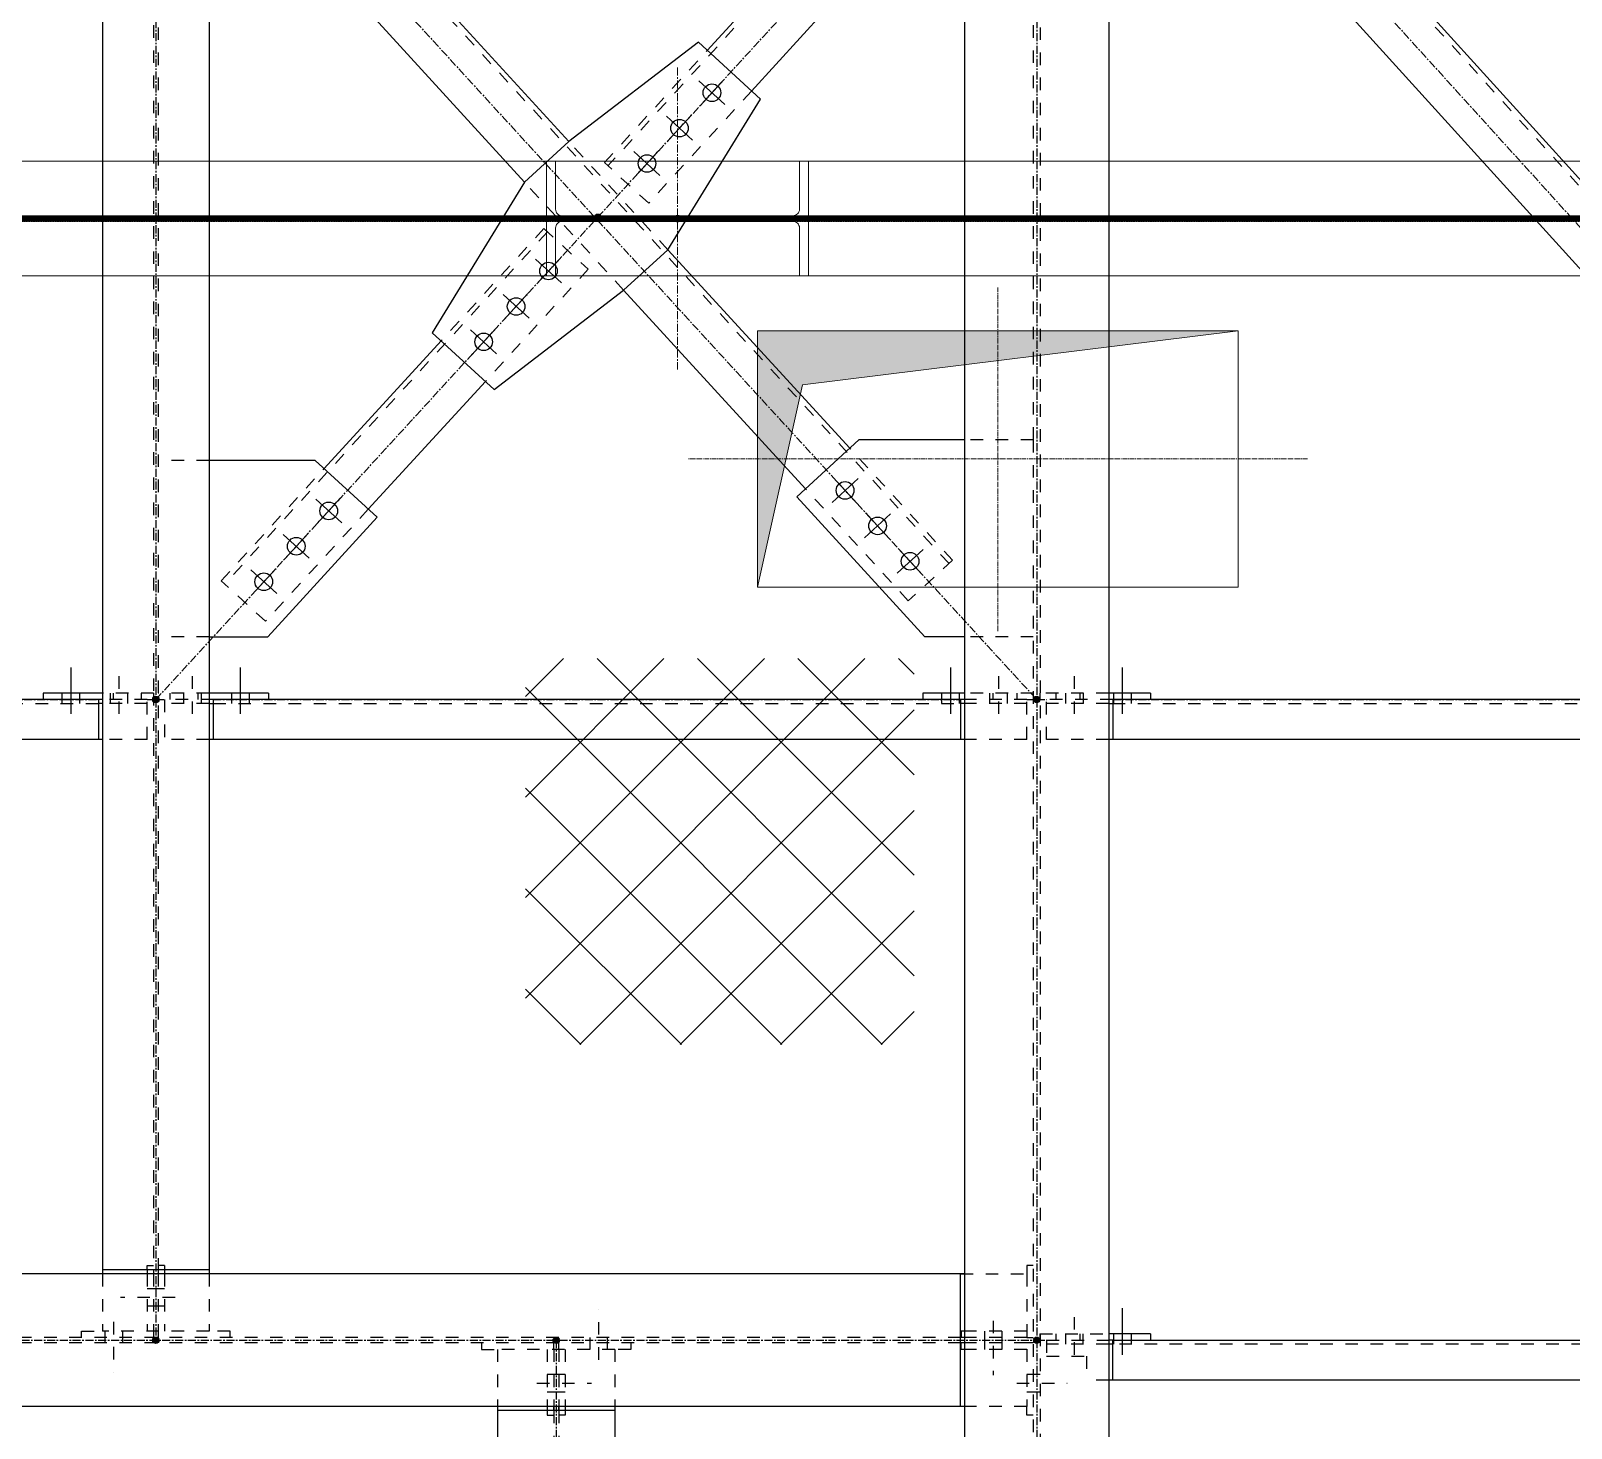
# Model space of a CAD drawing. Header units: inches. Extents: x 209270 to 234360, y -180214 to -150194.
# Drawn here: x 224502 to 226907, y -157151 to -154971 of the extents above; entities that cross this region are included whole.
import ezdxf

# ---------------------------------------------------------------- set-up
doc = ezdxf.new("R2010")
doc.units = ezdxf.units.IN
doc.header["$LTSCALE"] = 10
doc.header["$MEASUREMENT"] = 0
for name, pattern in [('CENTER', [2, 1.25, -0.25, 0.25, -0.25]), ('CENTER2', [1.125, 0.75, -0.125, 0.125, -0.125]), ('DXK_LINE_DOT2', [3.9198, 1.9599, -1.9599]), ('HIDDEN', [0.375, 0.25, -0.125]), ('PHANTOM', [2.5, 1.25, -0.25, 0.25, -0.25, 0.25, -0.25])]:
    doc.linetypes.add(name, pattern=pattern)
for name, color, linetype in [('$AUDIT_BAD_LAYER1', 7, 'Continuous'), ('_STR_0', 2, 'Continuous'), ('_STR_1', 2, 'Continuous'), ('_STR_2', 2, 'Continuous'), ('_STR_4', 2, 'Continuous')]:
    doc.layers.add(name, color=color, linetype=linetype)
for name, color, linetype, lineweight in [('CEN', 1, 'CENTER', 9), ('CENETR LINE', 1, 'CENTER2', 9), ('CIVIL', 6, 'Continuous', 9), ('handrail', 11, 'FENCELINE1', 9), ('HIDDEN', 3, 'HIDDEN', 9), ('MAIN OBJECT', 2, 'Continuous', 18), ('PANTHOM', 8, 'PHANTOM', 0)]:
    doc.layers.add(name, color=color, linetype=linetype, lineweight=lineweight)
doc.linetypes.add('FENCELINE1', pattern='A,0.25,-0.1,[133,arial.ttf,S=0.1,R=0,X=-0.1,Y=0],-0.1,1', length=1.45)

# ---------------------------------------------------------------- blocks, each defined once
blk = doc.blocks.new('A$Ccfc223fc')
at = {"layer": 'MAIN OBJECT'}
h = blk.add_hatch(color=6, dxfattribs=at)
h.dxf.hatch_style = 1
h.paths.add_polyline_path([(-375, -200), (-375, 200), (375, 200), (-304.8, 115.5)])
at = {"layer": 'CENETR LINE'}
for p, q in [((0, -268.7), (0, 268.7)), ((483.2, 0), (-483.2, 0))]:
    blk.add_line(p, q, dxfattribs=at)
at = {"layer": 'CIVIL'}
blk.add_lwpolyline([(-375, -200), (375, -200), (375, 200), (-375, 200)], close=True, dxfattribs=at)
blk.add_lwpolyline([(-375, -200), (-304.8, 115.5), (375, 200)], dxfattribs=at)
blk = doc.blocks.new('A$C426f7GU6TT')
at = {"layer": 'CEN'}
for p, q in [((0, 235.7), (0, -235.7)), ((-235.7, 0), (235.7, 0))]:
    blk.add_line(p, q, dxfattribs=at)
blk.add_circle((0, 0), 5, dxfattribs=at)
at = {"layer": 'MAIN OBJECT'}
blk.add_lwpolyline([(4.4, -180.2, 0.414214), (14.6, -190.4), (89.4, -190.4), (89.4, -204.7), (-89.4, -204.7), (-89.4, -190.4), (-14.6, -190.4, 0.414214), (-4.4, -180.2), (-4.4, 180.2, 0.414214), (-14.6, 190.4), (-89.4, 190.4), (-89.4, 204.7), (89.4, 204.7), (89.4, 190.4), (14.6, 190.4, 0.414214), (4.4, 180.2), (4.4, -180.2)], format="xyb", dxfattribs=at)
blk = doc.blocks.new('Bolt-116860372-115495 - 114867')
at = {"layer": '_STR_1', "linetype": 'DXK_LINE_DOT2'}
for p, q in [((225990.9, -157000), (225990.9, -157010)), ((226004.7, -156983.7), (226004.7, -157068.7)), ((226018.4, -157000), (226018.4, -157010)), ((225990.9, -157010), (225990.9, -157018.4)), ((225990.9, -157018.4), (225990.9, -157028.4)), ((226018.4, -157010), (226018.4, -157018.4)), ((226018.4, -157018.4), (226018.4, -157028.4))]:
    blk.add_line(p, q, dxfattribs=at)
blk = doc.blocks.new('Part-116860372-114968 - 114867')
at = {"layer": '_STR_4', "linetype": 'Continuous'}
for points in [[(224697.6, -154519.2, -1), (224697.6, -154509.2, -1)], [(224697.6, -157019.2, -1), (224697.6, -157009.2, -1)]]:
    blk.add_hatch(color=256, dxfattribs=at).paths.add_polyline_path(points)
at = {"layer": '_STR_1', "linetype": 'DXK_LINE_DOT2'}
for p, q in [((224614.3, -154530.9), (224614.3, -154645.4)), ((224780.8, -154530.9), (224614.3, -154530.9)), ((224694, -154530.9), (224694, -156004.2)), ((224701.1, -154530.9), (224701.1, -154645.4)), ((224780.8, -154530.9), (224780.8, -154645.4)), ((224701.1, -154651.7), (224701.1, -156904.4)), ((224694, -156004.2), (224694, -156904.4)), ((224614.3, -156910.6), (224614.3, -157000)), ((224694, -156910.6), (224694, -157000)), ((224701.1, -156910.6), (224701.1, -157000)), ((224780.8, -156910.6), (224780.8, -157000)), ((224780.8, -157000), (224614.3, -157000))]:
    blk.add_line(p, q, dxfattribs=at)
at = {"layer": '_STR_2', "linetype": 'Continuous'}
for p, q in [((224614.3, -154645.4), (224614.3, -156910.6)), ((224694, -154645.4), (224694, -154651.7)), ((224701.1, -154645.4), (224701.1, -154651.7)), ((224780.8, -154645.4), (224780.8, -156910.6)), ((224780.8, -154651.7), (224614.3, -154651.7)), ((224780.8, -156904.4), (224614.3, -156904.4)), ((224694, -156904.4), (224694, -156910.6)), ((224701.1, -156904.4), (224701.1, -156910.6))]:
    blk.add_line(p, q, dxfattribs=at)
at = {"layer": '_STR_4', "linetype": 'CENTER'}
blk.add_line((224697.6, -154514.2), (224697.6, -157014.2), dxfattribs=at)
at = {"layer": '_STR_4', "linetype": 'Continuous'}
for centre in [(224697.6, -154514.2), (224697.6, -157014.2)]:
    blk.add_circle(centre, 5, dxfattribs=at)
blk = doc.blocks.new('Part-116860372-114966 - 114867')
at = {"layer": '_STR_4', "linetype": 'Continuous'}
blk.add_hatch(color=256, dxfattribs=at).paths.add_polyline_path([(226072.6, -157019.2, -1), (226072.6, -157009.2, -1)])
at = {"layer": '_STR_1', "linetype": 'DXK_LINE_DOT2'}
for p, q in [((225953.8, -156910.6), (226057.2, -156910.6)), ((226057.2, -156910.6), (226057.2, -157117.7)), ((225953.8, -157010), (222085.1, -157010)), ((225953.8, -157018.4), (222085.1, -157018.4)), ((226057.2, -157010), (225954.7, -157010)), ((226057.2, -157018.4), (225960.1, -157018.4)), ((226057.2, -157117.7), (225960.1, -157117.7))]:
    blk.add_line(p, q, dxfattribs=at)
at = {"layer": '_STR_2', "linetype": 'Continuous'}
for p, q in [((225960.1, -156910.6), (224285.1, -156910.6)), ((225953.8, -157117.7), (225953.8, -156910.6)), ((225960.1, -157010), (225953.8, -157010)), ((225960.1, -157018.4), (225953.8, -157018.4)), ((225960.1, -157117.7), (224285.1, -157117.7))]:
    blk.add_line(p, q, dxfattribs=at)
at = {"layer": '_STR_4', "linetype": 'CENTER'}
blk.add_line((221947.6, -157014.2), (226072.6, -157014.2), dxfattribs=at)
at = {"layer": '_STR_4', "linetype": 'Continuous'}
blk.add_circle((226072.6, -157014.2), 5, dxfattribs=at)
blk = doc.blocks.new('Part-116860372-114969 - 114867')
at = {"layer": '_STR_1', "linetype": 'DXK_LINE_DOT2'}
for p, q in [((226067.2, -154530.9), (226067.2, -155609.2)), ((226077.9, -154651.7), (226077.9, -160351.7)), ((226067.2, -155609.2), (226067.2, -160351.7))]:
    blk.add_line(p, q, dxfattribs=at)
at = {"layer": '_STR_2', "linetype": 'Continuous'}
for p, q in [((225960.1, -154645.4), (225960.1, -160357.9)), ((226185.1, -154645.4), (226185.1, -160357.9))]:
    blk.add_line(p, q, dxfattribs=at)
at = {"layer": '_STR_4', "linetype": 'CENTER'}
blk.add_line((226072.6, -154514.2), (226072.6, -160514.2), dxfattribs=at)
blk = doc.blocks.new('Part-116860372-114972 - 114867')
at = {"layer": '_STR_4', "linetype": 'Continuous'}
for points in [[(225322.6, -157019.2, -1), (225322.6, -157009.2, -1)], [(225322.6, -159644.2, -1), (225322.6, -159634.2, -1)]]:
    blk.add_hatch(color=256, dxfattribs=at).paths.add_polyline_path(points)
at = {"layer": '_STR_1', "linetype": 'DXK_LINE_DOT2'}
for p, q in [((225231.1, -157028.4), (225231.1, -157117.7)), ((225414.1, -157028.4), (225231.1, -157028.4)), ((225318.6, -157028.4), (225318.6, -157124)), ((225326.5, -157028.4), (225326.5, -157117.7)), ((225414.1, -157028.4), (225414.1, -157117.7)), ((225318.6, -157124), (225318.6, -159625.2)), ((225326.5, -157124), (225326.5, -159625.2)), ((225231.1, -158051.7), (225231.1, -158476.7)), ((225414.1, -158051.7), (225414.1, -158476.7)), ((225231.1, -159482.9), (225231.1, -159541.4)), ((225414.1, -159482.9), (225414.1, -159541.4)), ((225414.1, -159541.4), (225231.1, -159541.4)), ((225326.5, -159625.2), (225318.6, -159625.2))]:
    blk.add_line(p, q, dxfattribs=at)
at = {"layer": '_STR_2', "linetype": 'Continuous'}
for p, q in [((225231.1, -157117.7), (225231.1, -158051.7)), ((225414.1, -157124), (225231.1, -157124)), ((225318.6, -157124), (225318.6, -157117.7)), ((225326.5, -157117.7), (225326.5, -157124)), ((225414.1, -157117.7), (225414.1, -158051.7)), ((225231.1, -158476.7), (225231.1, -159482.9)), ((225414.1, -158476.7), (225414.1, -159482.9))]:
    blk.add_line(p, q, dxfattribs=at)
at = {"layer": '_STR_4', "linetype": 'CENTER'}
blk.add_line((225322.6, -157014.2), (225322.6, -159639.2), dxfattribs=at)
at = {"layer": '_STR_4', "linetype": 'Continuous'}
for centre in [(225322.6, -157014.2), (225322.6, -159639.2)]:
    blk.add_circle(centre, 5, dxfattribs=at)
blk = doc.blocks.new('Part-116860372-115053 - 114867')
at = {"layer": '_STR_4', "linetype": 'Continuous'}
for points in [[(226072.6, -157019.2, -1), (226072.6, -157009.2, -1)], [(227447.6, -157019.2, -1), (227447.6, -157009.2, -1)]]:
    blk.add_hatch(color=256, dxfattribs=at).paths.add_polyline_path(points)
at = {"layer": '_STR_1', "linetype": 'DXK_LINE_DOT2'}
for p, q in [((226087.9, -157014.2), (226087.9, -157039.2)), ((226087.9, -157014.2), (226191.3, -157014.2)), ((226185.1, -157020.4), (226087.9, -157020.4)), ((227358.1, -157020.4), (226191.3, -157020.4)), ((227434, -157014.2), (227358.1, -157014.2)), ((227434, -157020.4), (227364.3, -157020.4)), ((227434, -157014.2), (227434, -157076.7)), ((226087.9, -157039.2), (226150.4, -157039.2)), ((226150.4, -157039.2), (226150.4, -157076.7)), ((226185.1, -157076.7), (226150.4, -157076.7)), ((227434, -157076.7), (227364.3, -157076.7))]:
    blk.add_line(p, q, dxfattribs=at)
at = {"layer": '_STR_2', "linetype": 'Continuous'}
for p, q in [((226191.3, -157020.4), (226185.1, -157020.4)), ((226191.3, -157076.7), (226191.3, -157014.2)), ((226191.3, -157014.2), (227358.1, -157014.2)), ((227358.1, -157014.2), (227358.1, -157076.7)), ((227364.3, -157020.4), (227358.1, -157020.4)), ((227364.3, -157076.7), (226185.1, -157076.7))]:
    blk.add_line(p, q, dxfattribs=at)
at = {"layer": '_STR_4', "linetype": 'CENTER'}
for p, q in [((226072.6, -157014.2), (226087.9, -157014.2)), ((226191.3, -157014.2), (227358.1, -157014.2)), ((227434, -157014.2), (227447.6, -157014.2))]:
    blk.add_line(p, q, dxfattribs=at)
at = {"layer": '_STR_4', "linetype": 'Continuous'}
for centre in [(226072.6, -157014.2), (227447.6, -157014.2)]:
    blk.add_circle(centre, 5, dxfattribs=at)
blk = doc.blocks.new('Part-116860372-115061 - 114867')
at = {"layer": '_STR_4', "linetype": 'Continuous'}
for points in [[(223322.6, -156019.2, -1), (223322.6, -156009.2, -1)], [(224697.6, -156019.2, -1), (224697.6, -156009.2, -1)]]:
    blk.add_hatch(color=256, dxfattribs=at).paths.add_polyline_path(points)
at = {"layer": '_STR_1', "linetype": 'DXK_LINE_DOT2'}
for p, q in [((223412.1, -156014.2), (223336.1, -156014.2)), ((223336.1, -156076.7), (223336.1, -156014.2)), ((224684, -156014.2), (224608.1, -156014.2)), ((224684, -156076.7), (224684, -156014.2)), ((223405.8, -156020.4), (223336.1, -156020.4)), ((223412.1, -156020.4), (224608.1, -156020.4)), ((224684, -156020.4), (224614.3, -156020.4)), ((223405.8, -156076.7), (223336.1, -156076.7)), ((224684, -156076.7), (224614.3, -156076.7))]:
    blk.add_line(p, q, dxfattribs=at)
at = {"layer": '_STR_2', "linetype": 'Continuous'}
for p, q in [((224608.1, -156014.2), (223412.1, -156014.2)), ((223412.1, -156014.2), (223412.1, -156076.7)), ((224608.1, -156014.2), (224608.1, -156076.7)), ((223405.8, -156020.4), (223412.1, -156020.4)), ((224614.3, -156020.4), (224608.1, -156020.4)), ((224614.3, -156076.7), (223405.8, -156076.7))]:
    blk.add_line(p, q, dxfattribs=at)
at = {"layer": '_STR_4', "linetype": 'CENTER'}
for p, q in [((223322.6, -156014.2), (223336.1, -156014.2)), ((223412.1, -156014.2), (224608.1, -156014.2)), ((224684, -156014.2), (224697.6, -156014.2))]:
    blk.add_line(p, q, dxfattribs=at)
at = {"layer": '_STR_4', "linetype": 'Continuous'}
for centre in [(223322.6, -156014.2), (224697.6, -156014.2)]:
    blk.add_circle(centre, 5, dxfattribs=at)
blk = doc.blocks.new('Part-116860372-115062 - 114867')
at = {"layer": '_STR_4', "linetype": 'Continuous'}
for points in [[(224697.6, -156019.2, -1), (224697.6, -156009.2, -1)], [(226072.6, -156019.2, -1), (226072.6, -156009.2, -1)]]:
    blk.add_hatch(color=256, dxfattribs=at).paths.add_polyline_path(points)
at = {"layer": '_STR_1', "linetype": 'DXK_LINE_DOT2'}
for p, q in [((224711.1, -156014.2), (224711.1, -156076.7)), ((224787.1, -156014.2), (224711.1, -156014.2)), ((226057.2, -156014.2), (225953.8, -156014.2)), ((226057.2, -156076.7), (226057.2, -156014.2)), ((224780.8, -156020.4), (224711.1, -156020.4)), ((224787.1, -156020.4), (225953.8, -156020.4)), ((226057.2, -156020.4), (225960.1, -156020.4)), ((224780.8, -156076.7), (224711.1, -156076.7)), ((226057.2, -156076.7), (225960.1, -156076.7))]:
    blk.add_line(p, q, dxfattribs=at)
at = {"layer": '_STR_2', "linetype": 'Continuous'}
for p, q in [((225953.8, -156014.2), (224787.1, -156014.2)), ((224787.1, -156014.2), (224787.1, -156076.7)), ((225953.8, -156014.2), (225953.8, -156076.7)), ((224780.8, -156020.4), (224787.1, -156020.4)), ((225960.1, -156020.4), (225953.8, -156020.4)), ((225960.1, -156076.7), (224780.8, -156076.7))]:
    blk.add_line(p, q, dxfattribs=at)
at = {"layer": '_STR_4', "linetype": 'CENTER'}
for p, q in [((224697.6, -156014.2), (224711.1, -156014.2)), ((224787.1, -156014.2), (225953.8, -156014.2)), ((226057.2, -156014.2), (226072.6, -156014.2))]:
    blk.add_line(p, q, dxfattribs=at)
at = {"layer": '_STR_4', "linetype": 'Continuous'}
for centre in [(224697.6, -156014.2), (226072.6, -156014.2)]:
    blk.add_circle(centre, 5, dxfattribs=at)
blk = doc.blocks.new('Part-116860372-115063 - 114867')
at = {"layer": '_STR_4', "linetype": 'Continuous'}
for points in [[(226072.6, -156019.2, -1), (226072.6, -156009.2, -1)], [(227447.6, -156019.2, -1), (227447.6, -156009.2, -1)]]:
    blk.add_hatch(color=256, dxfattribs=at).paths.add_polyline_path(points)
at = {"layer": '_STR_1', "linetype": 'DXK_LINE_DOT2'}
for p, q in [((226191.3, -156014.2), (226088, -156014.2)), ((226088, -156076.7), (226088, -156014.2)), ((227434, -156014.2), (227358.1, -156014.2)), ((227434, -156076.7), (227434, -156014.2)), ((226185.1, -156020.4), (226088, -156020.4)), ((226191.3, -156020.4), (227358.1, -156020.4)), ((227434, -156020.4), (227364.3, -156020.4)), ((226185.1, -156076.7), (226088, -156076.7)), ((227434, -156076.7), (227358.1, -156076.7))]:
    blk.add_line(p, q, dxfattribs=at)
at = {"layer": '_STR_2', "linetype": 'Continuous'}
for p, q in [((227358.1, -156014.2), (226191.3, -156014.2)), ((226191.3, -156014.2), (226191.3, -156076.7)), ((227358.1, -156014.2), (227358.1, -156076.7)), ((226185.1, -156020.4), (226191.3, -156020.4)), ((227364.3, -156020.4), (227358.1, -156020.4)), ((227364.3, -156076.7), (226185.1, -156076.7))]:
    blk.add_line(p, q, dxfattribs=at)
at = {"layer": '_STR_4', "linetype": 'CENTER'}
for p, q in [((226072.6, -156014.2), (226088, -156014.2)), ((226191.3, -156014.2), (227358.1, -156014.2)), ((227434, -156014.2), (227447.6, -156014.2))]:
    blk.add_line(p, q, dxfattribs=at)
at = {"layer": '_STR_4', "linetype": 'Continuous'}
for centre in [(226072.6, -156014.2), (227447.6, -156014.2)]:
    blk.add_circle(centre, 5, dxfattribs=at)
blk = doc.blocks.new('Bolt-116860372-115746 - 114867')
at = {"layer": '_STR_1', "linetype": 'DXK_LINE_DOT2'}
for p, q in [((226131.7, -157036.7), (226131.7, -156964.2)), ((226117.9, -157014.2), (226117.9, -157004.2)), ((226117.9, -157020.4), (226117.9, -157014.2)), ((226145.4, -157014.2), (226145.4, -157004.2)), ((226145.4, -157020.4), (226145.4, -157014.2))]:
    blk.add_line(p, q, dxfattribs=at)
at = {"layer": '_STR_2', "linetype": 'Continuous'}
for p, q in [((226206.7, -157036.7), (226206.7, -156964.2)), ((226192.9, -157014.2), (226192.9, -157004.2)), ((226192.9, -157020.4), (226192.9, -157014.2)), ((226220.4, -157014.2), (226220.4, -157004.2)), ((226220.4, -157020.4), (226220.4, -157014.2))]:
    blk.add_line(p, q, dxfattribs=at)
blk = doc.blocks.new('Part-116860372-115088 - 114867')
at = {"layer": '_STR_4', "linetype": 'Continuous'}
for points in [[(226228.8, -154519.2, -1), (226228.8, -154509.2, -1)], [(227447.6, -155862.9, -1), (227447.6, -155852.9, -1)]]:
    blk.add_hatch(color=256, dxfattribs=at).paths.add_polyline_path(points)
at = {"layer": '_STR_1', "linetype": 'DXK_LINE_DOT2'}
for p, q in [((226432.4, -154664.2), (226362.9, -154727.1)), ((227340, -155676.1), (226426.8, -154669.2)), ((226591.9, -154840.1), (226432.4, -154664.2)), ((226522.5, -154903.1), (226362.9, -154727.1)), ((227345.6, -155671), (227186, -155495.1)), ((227276.1, -155734), (227116.6, -155558.1)), ((227345.6, -155671), (227276.1, -155734))]:
    blk.add_line(p, q, dxfattribs=at)
at = {"layer": '_STR_2', "linetype": 'Continuous'}
for p, q in [((227186, -155495.1), (226591.9, -154840.1)), ((227116.6, -155558.1), (226522.5, -154903.1))]:
    blk.add_line(p, q, dxfattribs=at)
at = {"layer": '_STR_4', "linetype": 'CENTER'}
blk.add_line((226228.8, -154514.2), (227447.6, -155857.9), dxfattribs=at)
at = {"layer": '_STR_4', "linetype": 'Continuous'}
for centre in [(226228.8, -154514.2), (227447.6, -155857.9)]:
    blk.add_circle(centre, 5, dxfattribs=at)
blk = doc.blocks.new('Part-116860372-115089 - 114867')
at = {"layer": '_STR_4', "linetype": 'Continuous'}
for points in [[(225387.4, -155266.6, -1), (225387.4, -155256.6, -1)], [(224697.6, -156019.2, -1), (224697.6, -156009.2, -1)]]:
    blk.add_hatch(color=256, dxfattribs=at).paths.add_polyline_path(points)
at = {"layer": '_STR_1', "linetype": 'DXK_LINE_DOT2'}
for p, q in [((225308.8, -155284.5), (224805.1, -155834)), ((225303.2, -155279.4), (225142.8, -155454.5)), ((225303.2, -155279.4), (225372.4, -155342.8)), ((225372.4, -155342.8), (225211.9, -155517.9)), ((224799.6, -155828.9), (224960.1, -155653.8)), ((225029.2, -155717.2), (224868.7, -155892.2)), ((224868.7, -155892.2), (224799.6, -155828.9))]:
    blk.add_line(p, q, dxfattribs=at)
at = {"layer": '_STR_2', "linetype": 'Continuous'}
for p, q in [((225142.8, -155454.5), (224960.1, -155653.8)), ((225211.9, -155517.9), (225029.2, -155717.2))]:
    blk.add_line(p, q, dxfattribs=at)
at = {"layer": '_STR_4', "linetype": 'CENTER'}
blk.add_line((224697.6, -156014.2), (225387.4, -155261.6), dxfattribs=at)
at = {"layer": '_STR_4', "linetype": 'Continuous'}
for centre in [(225387.4, -155261.6), (224697.6, -156014.2)]:
    blk.add_circle(centre, 5, dxfattribs=at)
blk = doc.blocks.new('Part-116860372-115090 - 114867')
at = {"layer": '_STR_4', "linetype": 'Continuous'}
for points in [[(224697.6, -154519.2, -1), (224697.6, -154509.2, -1)], [(226072.6, -156019.2, -1), (226072.6, -156009.2, -1)]]:
    blk.add_hatch(color=256, dxfattribs=at).paths.add_polyline_path(points)
at = {"layer": '_STR_1', "linetype": 'DXK_LINE_DOT2'}
for p, q in [((224937.3, -154701.7), (224868.2, -154765)), ((225935.8, -155802.1), (224931.7, -154706.7)), ((225097.8, -154876.7), (224937.3, -154701.7)), ((225028.7, -154940.1), (224868.2, -154765)), ((225496.9, -155312.2), (225342.4, -155143.6)), ((225427.8, -155375.5), (225273.2, -155206.9)), ((225941.3, -155797), (225780.8, -155621.9)), ((225872.2, -155860.3), (225711.7, -155685.3)), ((225941.3, -155797), (225872.2, -155860.3))]:
    blk.add_line(p, q, dxfattribs=at)
at = {"layer": '_STR_2', "linetype": 'Continuous'}
for p, q in [((225342.4, -155143.6), (225097.8, -154876.7)), ((225273.2, -155206.9), (225028.7, -154940.1)), ((225780.8, -155621.9), (225496.9, -155312.2)), ((225711.7, -155685.3), (225427.8, -155375.5))]:
    blk.add_line(p, q, dxfattribs=at)
at = {"layer": '_STR_4', "linetype": 'CENTER'}
blk.add_line((224697.6, -154514.2), (226072.6, -156014.2), dxfattribs=at)
at = {"layer": '_STR_4', "linetype": 'Continuous'}
for centre in [(224697.6, -154514.2), (226072.6, -156014.2)]:
    blk.add_circle(centre, 5, dxfattribs=at)
blk = doc.blocks.new('Part-116860372-115091 - 114867')
at = {"layer": '_STR_4', "linetype": 'Continuous'}
for points in [[(224539.4, -154519.2, -1), (224539.4, -154509.2, -1)], [(223322.6, -155862.9, -1), (223322.6, -155852.9, -1)]]:
    blk.add_hatch(color=256, dxfattribs=at).paths.add_polyline_path(points)
at = {"layer": '_STR_1', "linetype": 'DXK_LINE_DOT2'}
for p, q in [((224341.6, -154669.2), (223430.1, -155675.8)), ((224336.1, -154664.2), (224176.7, -154840.2)), ((224336.1, -154664.2), (224405.6, -154727.1)), ((224405.6, -154727.1), (224246.2, -154903.1)), ((223424.6, -155670.8), (223584, -155494.7)), ((223653.5, -155557.7), (223494.1, -155733.7)), ((223494.1, -155733.7), (223424.6, -155670.8))]:
    blk.add_line(p, q, dxfattribs=at)
at = {"layer": '_STR_2', "linetype": 'Continuous'}
for p, q in [((224176.7, -154840.2), (223584, -155494.7)), ((224246.2, -154903.1), (223653.5, -155557.7))]:
    blk.add_line(p, q, dxfattribs=at)
at = {"layer": '_STR_4', "linetype": 'CENTER'}
blk.add_line((223322.6, -155857.9), (224539.4, -154514.2), dxfattribs=at)
at = {"layer": '_STR_4', "linetype": 'Continuous'}
for centre in [(224539.4, -154514.2), (223322.6, -155857.9)]:
    blk.add_circle(centre, 5, dxfattribs=at)
blk = doc.blocks.new('Bolt-116860372-115712 - 114867')
at = {"layer": '_STR_1', "linetype": 'DXK_LINE_DOT2'}
for p, q in [((226131.7, -156036.7), (226131.7, -155964.2)), ((226118, -156014.2), (226118, -156004.2)), ((226118, -156020.4), (226118, -156014.2)), ((226145.5, -156014.2), (226145.5, -156004.2)), ((226145.5, -156020.4), (226145.5, -156014.2))]:
    blk.add_line(p, q, dxfattribs=at)
at = {"layer": '_STR_2', "linetype": 'Continuous'}
for p, q in [((226206.7, -156036.7), (226206.7, -155964.2)), ((226193, -156014.2), (226193, -156004.2)), ((226193, -156020.4), (226193, -156014.2)), ((226220.5, -156014.2), (226220.5, -156004.2)), ((226220.5, -156020.4), (226220.5, -156014.2))]:
    blk.add_line(p, q, dxfattribs=at)
blk = doc.blocks.new('Part-116860372-116210 - 114867')
at = {"layer": '_STR_4', "linetype": 'Continuous'}
for points in [[(226072.6, -154519.2, -1), (226072.6, -154509.2, -1)], [(225387.4, -155266.6, -1), (225387.4, -155256.6, -1)]]:
    blk.add_hatch(color=256, dxfattribs=at).paths.add_polyline_path(points)
at = {"layer": '_STR_1', "linetype": 'DXK_LINE_DOT2'}
for p, q in [((225838.4, -154706.7), (225403.3, -155181.4)), ((225832.9, -154701.7), (225672.4, -154876.7)), ((225832.9, -154701.7), (225902, -154765)), ((225902, -154765), (225741.5, -154940.1)), ((225397.8, -155176.3), (225558.3, -155001.2)), ((225627.4, -155064.6), (225466.9, -155239.6)), ((225466.9, -155239.6), (225397.8, -155176.3))]:
    blk.add_line(p, q, dxfattribs=at)
at = {"layer": '_STR_2', "linetype": 'Continuous'}
for p, q in [((225672.4, -154876.7), (225558.3, -155001.2)), ((225741.5, -154940.1), (225627.4, -155064.6))]:
    blk.add_line(p, q, dxfattribs=at)
at = {"layer": '_STR_4', "linetype": 'CENTER'}
blk.add_line((225387.4, -155261.6), (226072.6, -154514.2), dxfattribs=at)
at = {"layer": '_STR_4', "linetype": 'Continuous'}
for centre in [(226072.6, -154514.2), (225387.4, -155261.6)]:
    blk.add_circle(centre, 5, dxfattribs=at)
blk = doc.blocks.new('Part-116860372-115476 - 114867')
at = {"layer": '_STR_1', "linetype": 'DXK_LINE_DOT2'}
for p, q in [((224711.1, -156897.5), (224701.1, -156897.5)), ((224701.1, -156904.4), (224701.1, -156910.6)), ((224711.1, -156897.5), (224711.1, -156904.4)), ((224711.1, -156910.6), (224711.1, -157000)), ((224701.1, -157000), (224701.1, -157010)), ((224813.6, -157000), (224780.8, -157000)), ((224813.6, -157010), (224813.6, -157000))]:
    blk.add_line(p, q, dxfattribs=at)
at = {"layer": '_STR_2', "linetype": 'Continuous'}
blk.add_line((224711.1, -156904.4), (224711.1, -156910.6), dxfattribs=at)
blk = doc.blocks.new('Bolt-116860372-115500 - 114867')
at = {"layer": '_STR_1', "linetype": 'DXK_LINE_DOT2'}
for p, q in [((226057.2, -157067.1), (226067.2, -157067.1)), ((226067.2, -157067.1), (226077.9, -157067.1)), ((226041.4, -157080.9), (226120.2, -157080.9)), ((226057.2, -157094.6), (226067.2, -157094.6)), ((226067.2, -157094.6), (226077.9, -157094.6))]:
    blk.add_line(p, q, dxfattribs=at)
blk = doc.blocks.new('Part-116860372-115494 - 114867')
at = {"layer": '_STR_1', "linetype": 'DXK_LINE_DOT2'}
for p, q in [((226067.2, -156897.5), (226057.2, -156897.5)), ((226057.2, -156897.5), (226057.2, -156910.6)), ((226057.2, -157000), (225960.1, -157000)), ((226057.2, -157010), (226067.2, -157010))]:
    blk.add_line(p, q, dxfattribs=at)
at = {"layer": '_STR_2', "linetype": 'Continuous'}
for p, q in [((225954.7, -157000), (225954.7, -157010)), ((225960.1, -157000), (225954.7, -157000))]:
    blk.add_line(p, q, dxfattribs=at)
blk = doc.blocks.new('Part-116860372-115508 - 114867')
at = {"layer": '_STR_1', "linetype": 'DXK_LINE_DOT2'}
for p, q in [((225206.1, -157018.4), (225206.1, -157028.4)), ((225318.6, -157028.4), (225318.6, -157018.4)), ((225206.1, -157028.4), (225231.1, -157028.4)), ((225308.6, -157028.4), (225308.6, -157117.7)), ((225308.6, -157124), (225308.6, -157130.9)), ((225308.6, -157130.9), (225318.6, -157130.9))]:
    blk.add_line(p, q, dxfattribs=at)
at = {"layer": '_STR_2', "linetype": 'Continuous'}
blk.add_line((225308.6, -157117.7), (225308.6, -157124), dxfattribs=at)
blk = doc.blocks.new('Part-116860372-115475 - 114867')
at = {"layer": '_STR_1', "linetype": 'DXK_LINE_DOT2'}
for p, q in [((224684, -156904.4), (224684, -156897.5)), ((224684, -156897.5), (224694, -156897.5)), ((224694, -156904.4), (224694, -156910.6)), ((224684, -156910.6), (224684, -157000)), ((224581.5, -157010), (224581.5, -157000)), ((224581.5, -157000), (224614.3, -157000)), ((224694, -157000), (224694, -157010))]:
    blk.add_line(p, q, dxfattribs=at)
at = {"layer": '_STR_2', "linetype": 'Continuous'}
blk.add_line((224684, -156904.4), (224684, -156910.6), dxfattribs=at)
blk = doc.blocks.new('Bolt-116860372-115477 - 114867')
at = {"layer": '_STR_1', "linetype": 'DXK_LINE_DOT2'}
for p, q in [((224727.4, -156947.5), (224642.4, -156947.5)), ((224694, -156933.7), (224684, -156933.7)), ((224701.1, -156933.7), (224694, -156933.7)), ((224711.1, -156933.7), (224701.1, -156933.7)), ((224694, -156961.2), (224684, -156961.2)), ((224701.1, -156961.2), (224694, -156961.2)), ((224711.1, -156961.2), (224701.1, -156961.2))]:
    blk.add_line(p, q, dxfattribs=at)
blk = doc.blocks.new('Bolt-116860372-115481 - 114867')
at = {"layer": '_STR_1', "linetype": 'DXK_LINE_DOT2'}
for p, q in [((224617.8, -157000), (224617.8, -157010)), ((224631.5, -156985.4), (224631.5, -157064.2)), ((224645.3, -157000), (224645.3, -157010)), ((224617.8, -157010), (224617.8, -157018.4)), ((224645.3, -157010), (224645.3, -157018.4))]:
    blk.add_line(p, q, dxfattribs=at)
blk = doc.blocks.new('Part-116860372-115493 - 114867')
at = {"layer": '_STR_1', "linetype": 'DXK_LINE_DOT2'}
for p, q in [((225960.1, -157018.4), (225954.7, -157018.4)), ((226067.2, -157018.4), (226057.2, -157018.4)), ((226057.2, -157028.4), (225960.1, -157028.4)), ((226057.2, -157130.9), (226057.2, -157117.7)), ((226067.2, -157130.9), (226057.2, -157130.9))]:
    blk.add_line(p, q, dxfattribs=at)
at = {"layer": '_STR_2', "linetype": 'Continuous'}
for p, q in [((225954.7, -157028.4), (225954.7, -157018.4)), ((225960.1, -157028.4), (225954.7, -157028.4))]:
    blk.add_line(p, q, dxfattribs=at)
blk = doc.blocks.new('Part-116860372-115507 - 114867')
at = {"layer": '_STR_1', "linetype": 'DXK_LINE_DOT2'}
for p, q in [((225326.5, -157028.4), (225326.5, -157018.4)), ((225439, -157018.4), (225439, -157028.4)), ((225336.5, -157028.4), (225336.5, -157117.7)), ((225439, -157028.4), (225414.1, -157028.4)), ((225326.5, -157124), (225326.5, -157117.7)), ((225336.5, -157124), (225336.5, -157130.9)), ((225336.5, -157130.9), (225326.5, -157130.9))]:
    blk.add_line(p, q, dxfattribs=at)
at = {"layer": '_STR_2', "linetype": 'Continuous'}
blk.add_line((225336.5, -157117.7), (225336.5, -157124), dxfattribs=at)
blk = doc.blocks.new('Bolt-116860372-115509 - 114867')
at = {"layer": '_STR_1', "linetype": 'DXK_LINE_DOT2'}
for p, q in [((225308.6, -157067.1), (225318.6, -157067.1)), ((225318.6, -157067.1), (225326.5, -157067.1)), ((225326.5, -157067.1), (225336.5, -157067.1)), ((225292.4, -157080.9), (225377.4, -157080.9)), ((225308.6, -157094.6), (225318.6, -157094.6)), ((225318.6, -157094.6), (225326.5, -157094.6)), ((225326.5, -157094.6), (225336.5, -157094.6))]:
    blk.add_line(p, q, dxfattribs=at)
blk = doc.blocks.new('Bolt-116860372-115527 - 114867')
at = {"layer": '_STR_1', "linetype": 'DXK_LINE_DOT2'}
for p, q in [((225389, -157044.6), (225389, -156965.9)), ((225375.3, -157018.4), (225375.3, -157010)), ((225375.3, -157028.4), (225375.3, -157018.4)), ((225402.8, -157018.4), (225402.8, -157010)), ((225402.8, -157028.4), (225402.8, -157018.4))]:
    blk.add_line(p, q, dxfattribs=at)
blk = doc.blocks.new('Part-116860372-115703 - 114867')
at = {"layer": '_STR_1', "linetype": 'DXK_LINE_DOT2'}
for p, q in [((224780.8, -156004.2), (224701.1, -156004.2)), ((224719.9, -156014.2), (224719.9, -156004.2)), ((224763.6, -156014.2), (224763.6, -156004.2))]:
    blk.add_line(p, q, dxfattribs=at)
at = {"layer": '_STR_2', "linetype": 'Continuous'}
for p, q in [((224873.6, -156004.2), (224780.8, -156004.2)), ((224787.1, -156014.2), (224780.8, -156014.2)), ((224873.6, -156004.2), (224873.6, -156014.2))]:
    blk.add_line(p, q, dxfattribs=at)
blk = doc.blocks.new('Bolt-116860372-115704 - 114867')
at = {"layer": '_STR_1', "linetype": 'DXK_LINE_DOT2'}
for p, q in [((224754.9, -156036.7), (224754.9, -155964.2)), ((224741.1, -156014.2), (224741.1, -156004.2)), ((224741.1, -156020.4), (224741.1, -156014.2)), ((224768.6, -156014.2), (224768.6, -156004.2)), ((224768.6, -156020.4), (224768.6, -156014.2))]:
    blk.add_line(p, q, dxfattribs=at)
at = {"layer": '_STR_2', "linetype": 'Continuous'}
for p, q in [((224829.9, -156036.7), (224829.9, -155964.2)), ((224816.1, -156014.2), (224816.1, -156004.2)), ((224816.1, -156020.4), (224816.1, -156014.2)), ((224843.6, -156014.2), (224843.6, -156004.2)), ((224843.6, -156020.4), (224843.6, -156014.2))]:
    blk.add_line(p, q, dxfattribs=at)
blk = doc.blocks.new('Part-116860372-115707 - 114867')
at = {"layer": '_STR_1', "linetype": 'DXK_LINE_DOT2'}
for p, q in [((224694, -156004.2), (224614.3, -156004.2)), ((224631.5, -156014.2), (224631.5, -156004.2)), ((224675.3, -156014.2), (224675.3, -156004.2))]:
    blk.add_line(p, q, dxfattribs=at)
at = {"layer": '_STR_2', "linetype": 'Continuous'}
for p, q in [((224614.3, -156004.2), (224521.5, -156004.2)), ((224521.5, -156004.2), (224521.5, -156014.2)), ((224614.3, -156014.2), (224608.1, -156014.2))]:
    blk.add_line(p, q, dxfattribs=at)
blk = doc.blocks.new('Bolt-116860372-115708 - 114867')
at = {"layer": '_STR_1', "linetype": 'DXK_LINE_DOT2'}
for p, q in [((224640.3, -156036.7), (224640.3, -155964.2)), ((224626.5, -156014.2), (224626.5, -156004.2)), ((224626.5, -156020.4), (224626.5, -156014.2)), ((224654, -156014.2), (224654, -156004.2)), ((224654, -156020.4), (224654, -156014.2))]:
    blk.add_line(p, q, dxfattribs=at)
at = {"layer": '_STR_2', "linetype": 'Continuous'}
for p, q in [((224565.3, -156036.7), (224565.3, -155964.2)), ((224551.5, -156014.2), (224551.5, -156004.2)), ((224551.5, -156020.4), (224551.5, -156014.2)), ((224579, -156014.2), (224579, -156004.2)), ((224579, -156020.4), (224579, -156014.2))]:
    blk.add_line(p, q, dxfattribs=at)
blk = doc.blocks.new('Part-116860372-115709 - 114867')
at = {"layer": '_STR_1', "linetype": 'DXK_LINE_DOT2'}
for p, q in [((226067.2, -156004.2), (225960.1, -156004.2)), ((226004.7, -156014.2), (226004.7, -156004.2)), ((226042.2, -156014.2), (226042.2, -156004.2)), ((226067.2, -156004.2), (226067.2, -156014.2))]:
    blk.add_line(p, q, dxfattribs=at)
at = {"layer": '_STR_2', "linetype": 'Continuous'}
for p, q in [((225960.1, -156004.2), (225894.7, -156004.2)), ((225894.7, -156004.2), (225894.7, -156014.2)), ((225960.1, -156014.2), (225953.8, -156014.2))]:
    blk.add_line(p, q, dxfattribs=at)
blk = doc.blocks.new('Bolt-116860372-115710 - 114867')
at = {"layer": '_STR_1', "linetype": 'DXK_LINE_DOT2'}
for p, q in [((226013.4, -156036.7), (226013.4, -155964.2)), ((225999.7, -156014.2), (225999.7, -156004.2)), ((225999.7, -156020.4), (225999.7, -156014.2)), ((226027.2, -156014.2), (226027.2, -156004.2)), ((226027.2, -156020.4), (226027.2, -156014.2))]:
    blk.add_line(p, q, dxfattribs=at)
at = {"layer": '_STR_2', "linetype": 'Continuous'}
for p, q in [((225938.4, -156036.7), (225938.4, -155964.2)), ((225924.7, -156014.2), (225924.7, -156004.2)), ((225924.7, -156020.4), (225924.7, -156014.2)), ((225952.2, -156014.2), (225952.2, -156004.2)), ((225952.2, -156020.4), (225952.2, -156014.2))]:
    blk.add_line(p, q, dxfattribs=at)
blk = doc.blocks.new('Part-116860372-115711 - 114867')
at = {"layer": '_STR_1', "linetype": 'DXK_LINE_DOT2'}
for p, q in [((226078, -156014.2), (226078, -156004.2)), ((226185.1, -156004.2), (226078, -156004.2)), ((226103, -156014.2), (226103, -156004.2)), ((226140.5, -156014.2), (226140.5, -156004.2))]:
    blk.add_line(p, q, dxfattribs=at)
at = {"layer": '_STR_2', "linetype": 'Continuous'}
for p, q in [((226250.5, -156004.2), (226185.1, -156004.2)), ((226191.3, -156014.2), (226185.1, -156014.2)), ((226250.5, -156004.2), (226250.5, -156014.2))]:
    blk.add_line(p, q, dxfattribs=at)
blk = doc.blocks.new('Part-116860372-115745 - 114867')
at = {"layer": '_STR_1', "linetype": 'DXK_LINE_DOT2'}
for p, q in [((226077.9, -157014.2), (226077.9, -157004.2)), ((226077.9, -157004.2), (226185.1, -157004.2)), ((226102.9, -157014.2), (226102.9, -157004.2)), ((226140.4, -157014.2), (226140.4, -157004.2))]:
    blk.add_line(p, q, dxfattribs=at)
at = {"layer": '_STR_2', "linetype": 'Continuous'}
for p, q in [((226250.4, -157004.2), (226185.1, -157004.2)), ((226191.3, -157014.2), (226185.1, -157014.2)), ((226250.4, -157004.2), (226250.4, -157014.2))]:
    blk.add_line(p, q, dxfattribs=at)
blk = doc.blocks.new('Part-116860372-116205 - 114867')
at = {"layer": '_STR_1', "linetype": 'DXK_LINE_DOT2'}
for p, q in [((224780.8, -155641.2), (224701.1, -155641.2)), ((224780.8, -155916.5), (224701.1, -155916.5))]:
    blk.add_line(p, q, dxfattribs=at)
at = {"layer": '_STR_2', "linetype": 'Continuous'}
for p, q in [((224946.2, -155641.2), (224780.8, -155641.2)), ((225043, -155729.8), (224946.2, -155641.2)), ((224872.2, -155916.5), (225043, -155729.8)), ((224780.8, -155916.5), (224872.2, -155916.5))]:
    blk.add_line(p, q, dxfattribs=at)
blk = doc.blocks.new('Bolt-116860372-116206 - 114867')
at = {"layer": '_STR_2', "linetype": 'Continuous'}
for p, q in [((224947.1, -155701.3), (224987.6, -155738.4)), ((224985.9, -155699.6), (224948.8, -155740.1)), ((224896.4, -155756.6), (224936.9, -155793.7)), ((224935.3, -155754.9), (224898.1, -155795.4)), ((224845.7, -155811.8), (224886.3, -155849)), ((224884.6, -155810.2), (224847.4, -155850.7))]:
    blk.add_line(p, q, dxfattribs=at)
for centre in [(224967.4, -155719.9), (224916.7, -155775.1), (224866, -155830.4)]:
    blk.add_circle(centre, 13.8, dxfattribs=at)
blk = doc.blocks.new('Part-116860372-116208 - 114867')
at = {"layer": '_STR_1', "linetype": 'DXK_LINE_DOT2'}
for p, q in [((226067.2, -155609.2), (225960.1, -155609.2)), ((226067.2, -155916.2), (225960.1, -155916.2))]:
    blk.add_line(p, q, dxfattribs=at)
at = {"layer": '_STR_2', "linetype": 'Continuous'}
for p, q in [((225794.7, -155609.2), (225697.9, -155697.9)), ((225960.1, -155609.2), (225794.7, -155609.2)), ((225897.9, -155916.2), (225697.9, -155697.9)), ((225960.1, -155916.2), (225897.9, -155916.2))]:
    blk.add_line(p, q, dxfattribs=at)
blk = doc.blocks.new('Bolt-116860372-116209 - 114867')
at = {"layer": '_STR_2', "linetype": 'Continuous'}
for p, q in [((225753.3, -155706.5), (225793.8, -155669.4)), ((225755, -155667.7), (225792.1, -155708.2)), ((225804, -155761.8), (225844.5, -155724.7)), ((225805.6, -155723), (225842.8, -155763.5)), ((225854.6, -155817.1), (225895.2, -155779.9)), ((225856.3, -155778.3), (225893.5, -155818.8))]:
    blk.add_line(p, q, dxfattribs=at)
for centre in [(225773.5, -155687.9), (225824.2, -155743.2), (225874.9, -155798.5)]:
    blk.add_circle(centre, 13.8, dxfattribs=at)
blk = doc.blocks.new('Part-116860372-116215 - 114867')
at = {"layer": '_STR_2', "linetype": 'Continuous'}
for p, q in [((225544.5, -154988.6), (225342.4, -155143.6)), ((225641.2, -155077.2), (225544.5, -154988.6)), ((225496.9, -155312.2), (225641.2, -155077.2)), ((225342.4, -155143.6), (225273.2, -155206.9)), ((225273.2, -155206.9), (225128.9, -155441.8)), ((225427.8, -155375.5), (225496.9, -155312.2)), ((225225.7, -155530.5), (225427.8, -155375.5)), ((225128.9, -155441.8), (225225.7, -155530.5))]:
    blk.add_line(p, q, dxfattribs=at)
blk = doc.blocks.new('Bolt-116860372-116216 - 114867')
at = {"layer": '_STR_2', "linetype": 'Continuous'}
for p, q in [((225330.8, -155364.1), (225290.3, -155326.9)), ((225292, -155365.7), (225329.1, -155325.2)), ((225280.1, -155419.3), (225239.6, -155382.2)), ((225241.3, -155421), (225278.4, -155380.5)), ((225229.5, -155474.6), (225188.9, -155437.5)), ((225190.6, -155476.3), (225227.8, -155435.8))]:
    blk.add_line(p, q, dxfattribs=at)
for centre in [(225310.5, -155345.5), (225259.9, -155400.8), (225209.2, -155456)]:
    blk.add_circle(centre, 13.7, dxfattribs=at)
blk = doc.blocks.new('Bolt-116860372-116217 - 114867')
at = {"layer": '_STR_2', "linetype": 'Continuous'}
for p, q in [((225545.3, -155048.7), (225585.8, -155085.8)), ((225584.2, -155047), (225547, -155087.5)), ((225494.6, -155104), (225535.2, -155141.1)), ((225533.5, -155102.3), (225496.3, -155142.8)), ((225443.9, -155159.2), (225484.5, -155196.4)), ((225482.8, -155157.6), (225445.6, -155198.1))]:
    blk.add_line(p, q, dxfattribs=at)
for centre in [(225565.6, -155067.3), (225514.9, -155122.5), (225464.2, -155177.8)]:
    blk.add_circle(centre, 13.7, dxfattribs=at)

msp = doc.modelspace()

# ---------------------------------------------------------------- hatches: boundary and pattern name
at = {"layer": 'PANTHOM'}
h = msp.add_hatch(dxfattribs=at)
h.set_pattern_fill('ANSI37', color=256, scale=887.309452, angle=-180)
h.set_pattern_definition([(225, (329120.01, 2114796.26), (78.4278163, -78.4278163), []), (315, (329120.01, 2114796.26), (78.4278163, 78.4278163), [])])
h.paths.add_polyline_path([(225881.3, -156552.6), (225881.3, -155950.4), (225274.7, -155950.4), (225274.7, -156552.6)])

# ---------------------------------------------------------------- linework, layer by layer
at = {"layer": 'CEN'}
msp.add_line((217212.2, -155263.7), (228311.6, -155263.7), dxfattribs=at)
at = {"layer": 'CEN', "elevation": 0.8}
msp.add_lwpolyline([(217011.9, -155263.7), (228511.9, -155263.7), (228511.9, -165263.7), (217011.9, -165263.7)], close=True, dxfattribs=at)
at = {"layer": 'handrail', "const_width": 10, "elevation": -448149754.8}
msp.add_lwpolyline([(228511.9, -159158.7), (228511.9, -155263.7), (217011.9, -155263.7), (217011.9, -156838.4)], dxfattribs=at)
at = {"layer": 'HIDDEN', "elevation": 0.8}
msp.add_lwpolyline([(228307.2, -155268.1), (217216.6, -155268.1), (217216.6, -155259.3), (228307.2, -155259.3)], close=True, dxfattribs=at)
at = {"layer": 'MAIN OBJECT', "elevation": 0.8}
msp.add_lwpolyline([(228307.2, -155353.1), (217216.6, -155353.1), (217216.6, -155174.3), (228307.2, -155174.3)], close=True, dxfattribs=at)

# ---------------------------------------------------------------- block references
at = {"layer": '$AUDIT_BAD_LAYER1', "rotation": 270.0096740856855}
msp.add_blockref('A$C426f7GU6TT', (225511.9, -155263.7), dxfattribs=at)
at = {"layer": '_STR_0', "zscale": 0.8}
for name in ['Part-116860372-115091 - 114867', 'Part-116860372-114968 - 114867', 'Part-116860372-115090 - 114867', 'Part-116860372-116210 - 114867', 'Part-116860372-114969 - 114867', 'Part-116860372-115088 - 114867', 'Part-116860372-116215 - 114867', 'Bolt-116860372-116217 - 114867', 'Part-116860372-115089 - 114867', 'Bolt-116860372-116216 - 114867', 'Part-116860372-116208 - 114867', 'Part-116860372-116205 - 114867', 'Bolt-116860372-116209 - 114867', 'Bolt-116860372-116206 - 114867', 'Bolt-116860372-115708 - 114867', 'Bolt-116860372-115704 - 114867', 'Bolt-116860372-115710 - 114867', 'Bolt-116860372-115712 - 114867', 'Part-116860372-115061 - 114867', 'Part-116860372-115707 - 114867', 'Part-116860372-115062 - 114867', 'Part-116860372-115703 - 114867', 'Part-116860372-115709 - 114867', 'Part-116860372-115063 - 114867', 'Part-116860372-115711 - 114867', 'Part-116860372-115475 - 114867', 'Part-116860372-115476 - 114867', 'Part-116860372-115494 - 114867', 'Part-116860372-114966 - 114867', 'Bolt-116860372-115477 - 114867', 'Bolt-116860372-115527 - 114867', 'Bolt-116860372-115746 - 114867', 'Bolt-116860372-115481 - 114867', 'Bolt-116860372-115495 - 114867', 'Part-116860372-115508 - 114867', 'Part-116860372-114972 - 114867', 'Part-116860372-115507 - 114867', 'Part-116860372-115493 - 114867', 'Part-116860372-115053 - 114867', 'Part-116860372-115745 - 114867', 'Bolt-116860372-115509 - 114867', 'Bolt-116860372-115500 - 114867']:
    msp.add_blockref(name, (0, 0), dxfattribs=at)
at = {"layer": 'MAIN OBJECT'}
msp.add_blockref('A$Ccfc223fc', (226011.9, -155638.7, -0.8), dxfattribs=at)

doc.saveas('drawing.dxf')
